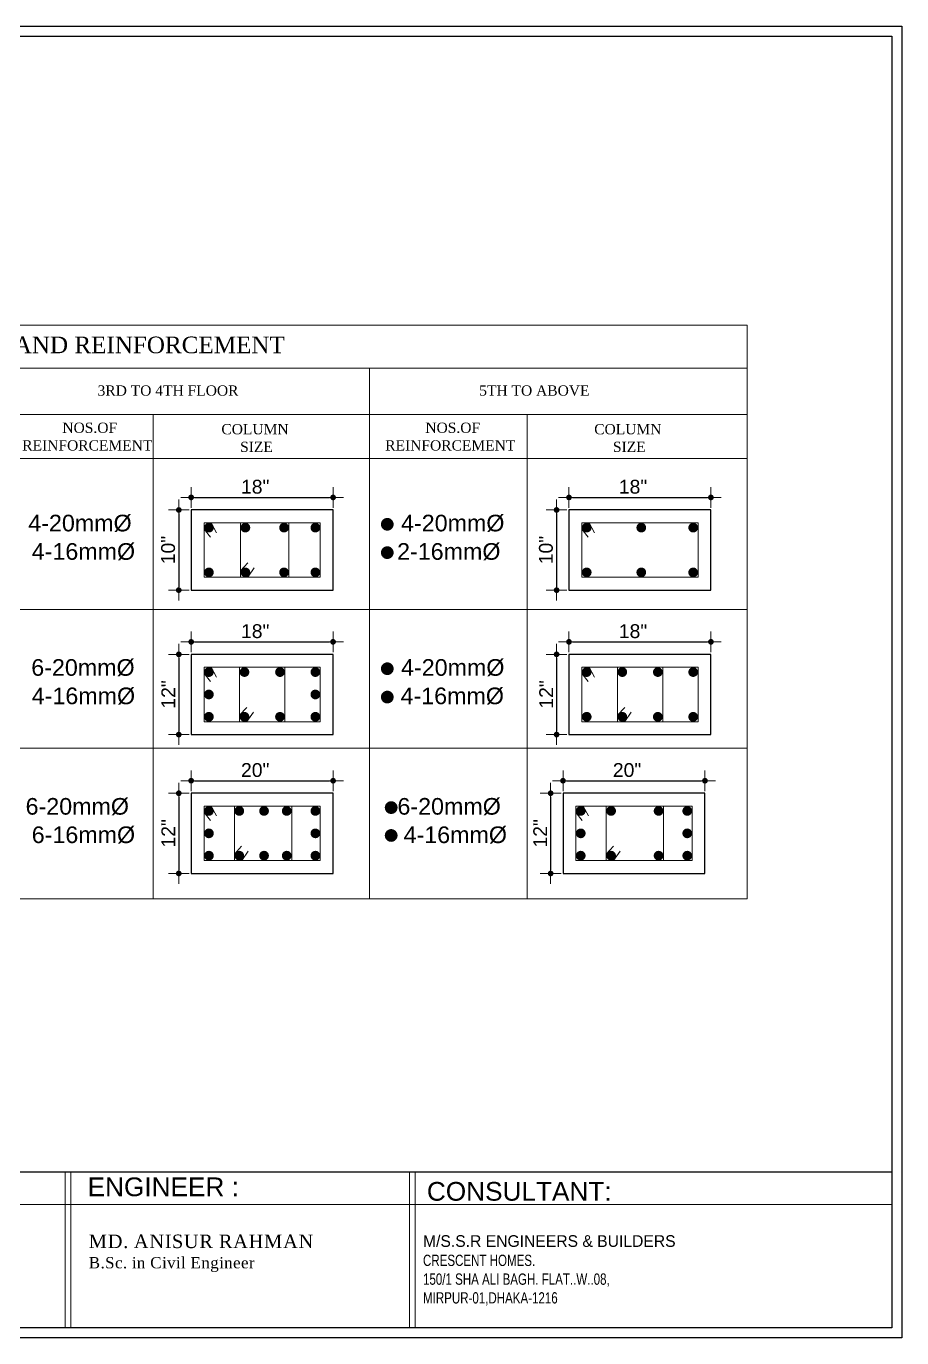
# Model space of a CAD drawing. Extents: x 52891 to 66536, y -48165 to -44533.
# Drawn here: x 58761 to 59266, y -46972 to -46214 of the extents above; entities that cross this region are included whole.
import ezdxf

# ---------------------------------------------------------------- set-up
doc = ezdxf.new("R2010")
doc.units = 0
doc.header["$MEASUREMENT"] = 0
doc.header["$PDMODE"] = 3
doc.layers.get('DEFPOINTS').update_dxf_attribs({"lineweight": 13})
for name, color, linetype, lineweight in [('dim_1', 8, 'Continuous', 13), ('line', 7, 'Continuous', 15), ('ROD2', 1, 'Continuous', 15), ('TEXT', 7, 'Continuous', 13), ('WAL', 7, 'Continuous', 20), ('WALL', 7, 'Continuous', 30), ('Wall.', 7, 'Continuous', 30)]:
    doc.layers.add(name, color=color, linetype=linetype, lineweight=lineweight)
doc.layers.add('Layer1', color=174, linetype='Continuous')
doc.styles.add('1', font='times.ttf')
doc.styles.add('AREAL', font='arial.ttf')
doc.styles.add('Arial', font='arial.ttf')
doc.styles.add('RS6', font='times.ttf')
doc.dimstyles.new('dim-01', dxfattribs={"dimtxt": 6, "dimasz": 2, "dimexe": 0.18, "dimexo": 0.0625, "dimgap": 0.5, "dimtad": 0, "dimdec": 1, "dimrnd": 0.125, "dimzin": 3, "dimdsep": 46, "dimlunit": 4, "dimtxsty": 'RS6', "dimblk": 'dim-01', "dimcen": 2, "dimse1": 1, "dimse2": 1, "dimclrt": 7, "dimadec": 0, "dimazin": 0, "dimtfac": 1, "dimtdec": 1, "dimtix": 1, "dimtmove": 0, "dimatfit": 3, "dimldrblk": 'dim-01', "dimfxl": 1, "dimtvp": 0.75, "dimtolj": 1, "dimtzin": 0, "dimarcsym": 0})

# ---------------------------------------------------------------- blocks, each defined once
blk = doc.blocks.new('dim-01')
at = {"layer": 'line', "linetype": 'Continuous'}
for p, q in [((-3, 0), (3, 0)), ((0, 3), (0, -3))]:
    blk.add_line(p, q, dxfattribs=at)
at = {"layer": 'line', "color": 6, "linetype": 'Continuous', "const_width": 0.825}
blk.add_lwpolyline([(-0.41, 0, 1), (0.41, 0, 1)], format="xyb", close=True, dxfattribs=at)
blk = doc.blocks.new('*D1715')
at = {"layer": 'DEFPOINTS', "color": 0}
for p in [(58937.67, -46486.35), (58855.75, -46493.58), (58937.67, -46493.58)]:
    blk.add_point(p, dxfattribs=at)
at = {"layer": 'dim_1', "color": 0, "lineweight": -2}
blk.add_line((58857.75, -46486.35), (58935.67, -46486.35), dxfattribs=at)
at = {"layer": 'dim_1', "color": 0, "lineweight": -2, "xscale": 2, "yscale": 2, "zscale": 2, "rotation": 180}
blk.add_blockref('dim-01', (58855.75, -46486.35), dxfattribs=at)
at = {"layer": 'dim_1', "color": 0, "lineweight": -2, "xscale": 2, "yscale": 2, "zscale": 2}
blk.add_blockref('dim-01', (58937.67, -46486.35), dxfattribs=at)
at = {"layer": 'dim_1', "color": 7, "insert": (58892.71, -46480.22), "char_height": 4, "attachment_point": 5, "style": 'AREAL'}
blk.add_mtext('\\A1;{\\H2x;18"}', dxfattribs=at)
blk = doc.blocks.new('*D1716')
at = {"layer": 'DEFPOINTS', "color": 0}
for p in [(58855.75, -46493.58), (58848.6, -46539.9), (58855.75, -46539.9)]:
    blk.add_point(p, dxfattribs=at)
at = {"layer": 'dim_1', "color": 0, "lineweight": -2}
blk.add_line((58848.6, -46495.58), (58848.6, -46537.9), dxfattribs=at)
at = {"layer": 'dim_1', "color": 0, "lineweight": -2, "xscale": 2, "yscale": 2, "zscale": 2}
for p, rotation in [((58848.6, -46493.58), 90), ((58848.6, -46539.9), 270)]:
    blk.add_blockref('dim-01', p, dxfattribs=dict(at, rotation=rotation))
at = {"layer": 'dim_1', "color": 7, "insert": (58842.47, -46516.74), "char_height": 4, "attachment_point": 5, "rotation": 90, "style": 'AREAL'}
blk.add_mtext('\\A1;{\\H2x;10"}', dxfattribs=at)
blk = doc.blocks.new('*D1717')
at = {"layer": 'DEFPOINTS', "color": 0}
for p in [(59155.75, -46486.35), (59073.83, -46493.58), (59155.75, -46493.58)]:
    blk.add_point(p, dxfattribs=at)
at = {"layer": 'dim_1', "color": 0, "lineweight": -2}
blk.add_line((59075.83, -46486.35), (59153.75, -46486.35), dxfattribs=at)
at = {"layer": 'dim_1', "color": 0, "lineweight": -2, "xscale": 2, "yscale": 2, "zscale": 2, "rotation": 180}
blk.add_blockref('dim-01', (59073.83, -46486.35), dxfattribs=at)
at = {"layer": 'dim_1', "color": 0, "lineweight": -2, "xscale": 2, "yscale": 2, "zscale": 2}
blk.add_blockref('dim-01', (59155.75, -46486.35), dxfattribs=at)
at = {"layer": 'dim_1', "color": 7, "insert": (59110.79, -46480.22), "char_height": 4, "attachment_point": 5, "style": 'AREAL'}
blk.add_mtext('\\A1;{\\H2x;18"}', dxfattribs=at)
blk = doc.blocks.new('*D1718')
at = {"layer": 'DEFPOINTS', "color": 0}
for p in [(59073.83, -46493.58), (59066.68, -46539.9), (59073.83, -46539.9)]:
    blk.add_point(p, dxfattribs=at)
at = {"layer": 'dim_1', "color": 0, "lineweight": -2}
blk.add_line((59066.68, -46495.58), (59066.68, -46537.9), dxfattribs=at)
at = {"layer": 'dim_1', "color": 0, "lineweight": -2, "xscale": 2, "yscale": 2, "zscale": 2}
for p, rotation in [((59066.68, -46493.58), 90), ((59066.68, -46539.9), 270)]:
    blk.add_blockref('dim-01', p, dxfattribs=dict(at, rotation=rotation))
at = {"layer": 'dim_1', "color": 7, "insert": (59060.55, -46516.74), "char_height": 4, "attachment_point": 5, "rotation": 90, "style": 'AREAL'}
blk.add_mtext('\\A1;{\\H2x;10"}', dxfattribs=at)
blk = doc.blocks.new('*D1723')
at = {"layer": 'DEFPOINTS', "color": 0}
for p in [(58937.67, -46569.75), (58855.75, -46576.98), (58937.67, -46576.98)]:
    blk.add_point(p, dxfattribs=at)
at = {"layer": 'dim_1', "color": 0, "lineweight": -2}
blk.add_line((58857.75, -46569.75), (58935.67, -46569.75), dxfattribs=at)
at = {"layer": 'dim_1', "color": 0, "lineweight": -2, "xscale": 2, "yscale": 2, "zscale": 2, "rotation": 180}
blk.add_blockref('dim-01', (58855.75, -46569.75), dxfattribs=at)
at = {"layer": 'dim_1', "color": 0, "lineweight": -2, "xscale": 2, "yscale": 2, "zscale": 2}
blk.add_blockref('dim-01', (58937.67, -46569.75), dxfattribs=at)
at = {"layer": 'dim_1', "color": 7, "insert": (58892.71, -46563.63), "char_height": 4, "attachment_point": 5, "style": 'AREAL'}
blk.add_mtext('\\A1;{\\H2x;18"}', dxfattribs=at)
blk = doc.blocks.new('*D1724')
at = {"layer": 'DEFPOINTS', "color": 0}
for p in [(58855.75, -46576.98), (58848.6, -46623.3), (58855.75, -46623.3)]:
    blk.add_point(p, dxfattribs=at)
at = {"layer": 'dim_1', "color": 0, "lineweight": -2}
blk.add_line((58848.6, -46578.98), (58848.6, -46621.3), dxfattribs=at)
at = {"layer": 'dim_1', "color": 0, "lineweight": -2, "xscale": 2, "yscale": 2, "zscale": 2}
for p, rotation in [((58848.6, -46576.98), 90), ((58848.6, -46623.3), 270)]:
    blk.add_blockref('dim-01', p, dxfattribs=dict(at, rotation=rotation))
at = {"layer": 'dim_1', "color": 7, "insert": (58842.58, -46600.14), "char_height": 4, "attachment_point": 5, "rotation": 90, "style": 'AREAL'}
blk.add_mtext('\\A1;{\\H2x;12"}', dxfattribs=at)
blk = doc.blocks.new('*D1725')
at = {"layer": 'DEFPOINTS', "color": 0}
for p in [(59155.75, -46569.75), (59073.83, -46576.98), (59155.75, -46576.98)]:
    blk.add_point(p, dxfattribs=at)
at = {"layer": 'dim_1', "color": 0, "lineweight": -2}
blk.add_line((59075.83, -46569.75), (59153.75, -46569.75), dxfattribs=at)
at = {"layer": 'dim_1', "color": 0, "lineweight": -2, "xscale": 2, "yscale": 2, "zscale": 2, "rotation": 180}
blk.add_blockref('dim-01', (59073.83, -46569.75), dxfattribs=at)
at = {"layer": 'dim_1', "color": 0, "lineweight": -2, "xscale": 2, "yscale": 2, "zscale": 2}
blk.add_blockref('dim-01', (59155.75, -46569.75), dxfattribs=at)
at = {"layer": 'dim_1', "color": 7, "insert": (59110.79, -46563.63), "char_height": 4, "attachment_point": 5, "style": 'AREAL'}
blk.add_mtext('\\A1;{\\H2x;18"}', dxfattribs=at)
blk = doc.blocks.new('*D1726')
at = {"layer": 'DEFPOINTS', "color": 0}
for p in [(59073.83, -46576.98), (59066.68, -46623.3), (59073.83, -46623.3)]:
    blk.add_point(p, dxfattribs=at)
at = {"layer": 'dim_1', "color": 0, "lineweight": -2}
blk.add_line((59066.68, -46578.98), (59066.68, -46621.3), dxfattribs=at)
at = {"layer": 'dim_1', "color": 0, "lineweight": -2, "xscale": 2, "yscale": 2, "zscale": 2}
for p, rotation in [((59066.68, -46576.98), 90), ((59066.68, -46623.3), 270)]:
    blk.add_blockref('dim-01', p, dxfattribs=dict(at, rotation=rotation))
at = {"layer": 'dim_1', "color": 7, "insert": (59060.66, -46600.14), "char_height": 4, "attachment_point": 5, "rotation": 90, "style": 'AREAL'}
blk.add_mtext('\\A1;{\\H2x;12"}', dxfattribs=at)
blk = doc.blocks.new('*D1731')
at = {"layer": 'DEFPOINTS', "color": 0}
for p in [(58937.67, -46649.96), (58855.75, -46657.19), (58937.67, -46657.19)]:
    blk.add_point(p, dxfattribs=at)
at = {"layer": 'dim_1', "color": 0, "lineweight": -2}
blk.add_line((58857.75, -46649.96), (58935.67, -46649.96), dxfattribs=at)
at = {"layer": 'dim_1', "color": 0, "lineweight": -2, "xscale": 2, "yscale": 2, "zscale": 2, "rotation": 180}
blk.add_blockref('dim-01', (58855.75, -46649.96), dxfattribs=at)
at = {"layer": 'dim_1', "color": 0, "lineweight": -2, "xscale": 2, "yscale": 2, "zscale": 2}
blk.add_blockref('dim-01', (58937.67, -46649.96), dxfattribs=at)
at = {"layer": 'dim_1', "color": 7, "insert": (58892.71, -46643.84), "char_height": 4, "attachment_point": 5, "style": 'AREAL'}
blk.add_mtext('\\A1;{\\H2x;20"}', dxfattribs=at)
blk = doc.blocks.new('*D1732')
at = {"layer": 'DEFPOINTS', "color": 0}
for p in [(58855.75, -46657.19), (58848.6, -46703.51), (58855.75, -46703.51)]:
    blk.add_point(p, dxfattribs=at)
at = {"layer": 'dim_1', "color": 0, "lineweight": -2}
blk.add_line((58848.6, -46659.19), (58848.6, -46701.51), dxfattribs=at)
at = {"layer": 'dim_1', "color": 0, "lineweight": -2, "xscale": 2, "yscale": 2, "zscale": 2}
for p, rotation in [((58848.6, -46657.19), 90), ((58848.6, -46703.51), 270)]:
    blk.add_blockref('dim-01', p, dxfattribs=dict(at, rotation=rotation))
at = {"layer": 'dim_1', "color": 7, "insert": (58842.58, -46680.35), "char_height": 4, "attachment_point": 5, "rotation": 90, "style": 'AREAL'}
blk.add_mtext('\\A1;{\\H2x;12"}', dxfattribs=at)
blk = doc.blocks.new('*D1733')
at = {"layer": 'DEFPOINTS', "color": 0}
for p in [(59152.31, -46649.96), (59070.39, -46657.19), (59152.31, -46657.19)]:
    blk.add_point(p, dxfattribs=at)
at = {"layer": 'dim_1', "color": 0, "lineweight": -2}
blk.add_line((59072.39, -46649.96), (59150.31, -46649.96), dxfattribs=at)
at = {"layer": 'dim_1', "color": 0, "lineweight": -2, "xscale": 2, "yscale": 2, "zscale": 2, "rotation": 180}
blk.add_blockref('dim-01', (59070.39, -46649.96), dxfattribs=at)
at = {"layer": 'dim_1', "color": 0, "lineweight": -2, "xscale": 2, "yscale": 2, "zscale": 2}
blk.add_blockref('dim-01', (59152.31, -46649.96), dxfattribs=at)
at = {"layer": 'dim_1', "color": 7, "insert": (59107.35, -46643.84), "char_height": 4, "attachment_point": 5, "style": 'AREAL'}
blk.add_mtext('\\A1;{\\H2x;20"}', dxfattribs=at)
blk = doc.blocks.new('*D1734')
at = {"layer": 'DEFPOINTS', "color": 0}
for p in [(59070.39, -46657.19), (59063.24, -46703.51), (59070.39, -46703.51)]:
    blk.add_point(p, dxfattribs=at)
at = {"layer": 'dim_1', "color": 0, "lineweight": -2}
blk.add_line((59063.24, -46659.19), (59063.24, -46701.51), dxfattribs=at)
at = {"layer": 'dim_1', "color": 0, "lineweight": -2, "xscale": 2, "yscale": 2, "zscale": 2}
for p, rotation in [((59063.24, -46657.19), 90), ((59063.24, -46703.51), 270)]:
    blk.add_blockref('dim-01', p, dxfattribs=dict(at, rotation=rotation))
at = {"layer": 'dim_1', "color": 7, "insert": (59057.22, -46680.35), "char_height": 4, "attachment_point": 5, "rotation": 90, "style": 'AREAL'}
blk.add_mtext('\\A1;{\\H2x;12"}', dxfattribs=at)
blk = doc.blocks.new('L')
at = {"layer": 'Layer1', "color": 0}
blk.add_line((0, 65.62), (-777.86, 65.62), dxfattribs=at)
at = {"layer": 'Layer1', "color": 4}
blk.add_lwpolyline([(-781.98, 548.61), (4.12, 548.61), (4.12, -4.12), (-781.98, -4.12)], close=True, dxfattribs=at)
at = {"layer": 'Layer1', "color": 1}
blk.add_lwpolyline([(-777.86, 544.49), (0, 544.49), (0, 0), (-777.86, 0)], close=True, dxfattribs=at)
at = {"layer": 'TEXT', "color": 0}
for p, q in [((0, 65.62), (-777.86, 65.62)), ((-348.23, 0.31), (-348.23, 65.62)), ((-345.86, 0.31), (-345.86, 65.62)), ((-203.16, 0.31), (-203.16, 65.62)), ((-200.79, 0.31), (-200.79, 65.62)), ((-777.86, 52.07), (0, 52.07))]:
    blk.add_line(p, q, dxfattribs=at)
at = {"layer": 'TEXT', "color": 4, "lineweight": 13, "insert": (-338.79, 63.44), "char_height": 7.894, "attachment_point": 1, "style": 'Arial'}
blk.add_mtext('ENGINEER :', dxfattribs=at)
at = {"layer": 'TEXT', "color": 4, "lineweight": 13, "insert": (-195.89, 61.54), "char_height": 7.8937, "attachment_point": 1, "line_spacing_factor": 1.5, "style": 'Arial'}
blk.add_mtext('CONSULTANT:', dxfattribs=at)
at = {"layer": 'TEXT', "color": 3, "lineweight": 13, "insert": (-338.33, 39.36), "char_height": 5.6834, "width": 108.3857, "attachment_point": 1, "style": 'Arial'}
blk.add_mtext('{\\fTimes New Roman|b0|i0|c0|p18;\\T1.05;MD. ANISUR RAHMAN\\P\\H0.8344x;B.Sc. in Civil Engineer}', dxfattribs=at)
at = {"layer": 'TEXT', "color": 4, "insert": (-197.52, 39.11), "char_height": 4.89284, "attachment_point": 1, "style": 'Arial'}
blk.add_mtext('\\pt1.131;{\\fBankGothic Lt BT|b0|i0|c0|p34;\\H1.009x;\\C96;M/S.S.R ENGINEERS & BUILDERS\\fSwis721 LtCn BT|b0|i0|c0|p34;\\H0.6676x;\\C1;\\P\\H1.439x;\\C5;CRESCENT HOMES.\\P150/1 SHA ALI BAGH. FLAT..W..08,\\PMIRPUR-01,DHAKA-1216}', dxfattribs=at)

msp = doc.modelspace()

# ---------------------------------------------------------------- linework, layer by layer
at = {"layer": 'ROD2', "ltscale": 4}
for p, q in [((58863.18, -46504.61), (58866.84, -46509.23)), ((58867.38, -46501.01), (58870.43, -46506.71)), ((59081.26, -46504.61), (59084.92, -46509.23)), ((59085.46, -46501.01), (59088.51, -46506.71)), ((58884.23, -46528.73), (58888.41, -46524.2)), ((58888.49, -46532.42), (58892.16, -46526.94)), ((58863.18, -46588.02), (58866.84, -46592.64)), ((58867.38, -46584.41), (58870.43, -46590.12)), ((59081.26, -46588.02), (59084.92, -46592.64)), ((59085.46, -46584.41), (59088.51, -46590.12)), ((58883.71, -46612.13), (58887.89, -46607.6)), ((58887.97, -46615.83), (58891.64, -46610.35)), ((59101.79, -46612.13), (59105.97, -46607.6)), ((59106.05, -46615.83), (59109.72, -46610.35)), ((58867.38, -46664.62), (58870.43, -46670.33)), ((59082.02, -46664.62), (59085.07, -46670.33)), ((58863.18, -46668.23), (58866.84, -46672.85)), ((59077.82, -46668.23), (59081.48, -46672.85)), ((58880.7, -46692.34), (58884.88, -46687.81)), ((59095.34, -46692.34), (59099.52, -46687.81)), ((58884.96, -46696.04), (58888.63, -46690.56)), ((59099.6, -46696.04), (59103.28, -46690.56))]:
    msp.add_line(p, q, dxfattribs=at)
at = {"layer": 'ROD2'}
for p, q in [((58884.24, -46532.46), (58884.24, -46501.01)), ((58912.1, -46532.46), (58912.1, -46501.01)), ((58883.72, -46615.87), (58883.72, -46584.41)), ((58909.83, -46615.87), (58909.83, -46584.41)), ((59101.8, -46615.87), (59101.8, -46584.41)), ((59127.91, -46615.87), (59127.91, -46584.41)), ((58880.71, -46696.08), (58880.71, -46664.62)), ((58913.78, -46696.08), (58913.78, -46664.62)), ((59095.35, -46696.08), (59095.35, -46664.62)), ((59128.42, -46696.08), (59128.42, -46664.62))]:
    msp.add_line(p, q, dxfattribs=at)
for points, const_width in [([(58865.98, -46502.4, 1), (58865.98, -46505.2, 1)], 2.8), ([(58887.04, -46502.4, 1), (58887.04, -46505.2, 1)], 2.8), ([(58909.35, -46502.4, 1), (58909.35, -46505.2, 1)], 2.8), ([(58927.44, -46502.4, 1), (58927.44, -46505.2, 1)], 2.8), ([(58970.79, -46501.87, 1), (58967.12, -46501.87, 1)], 3.68), ([(59084.06, -46502.4, 1), (59084.06, -46505.2, 1)], 2.8), ([(59115.57, -46502.4, 1), (59115.57, -46505.2, 1)], 2.8), ([(59145.52, -46502.4, 1), (59145.52, -46505.2, 1)], 2.8), ([(58970.79, -46518.24, 1), (58967.12, -46518.24, 1)], 3.68), ([(58865.98, -46528.23, 1), (58865.98, -46531.03, 1)], 2.8), ([(58887.04, -46528.23, 1), (58887.04, -46531.03, 1)], 2.8), ([(58909.35, -46528.23, 1), (58909.35, -46531.03, 1)], 2.8), ([(58927.44, -46528.23, 1), (58927.44, -46531.03, 1)], 2.8), ([(59084.06, -46528.23, 1), (59084.06, -46531.03, 1)], 2.8), ([(59115.57, -46528.23, 1), (59115.57, -46531.03, 1)], 2.8), ([(59145.52, -46528.23, 1), (59145.52, -46531.03, 1)], 2.8), ([(58970.79, -46585.27, 1), (58967.12, -46585.27, 1)], 3.68), ([(58865.98, -46585.81, 1), (58865.98, -46588.61, 1)], 2.8), ([(58886.52, -46585.81, 1), (58886.52, -46588.61, 1)], 2.8), ([(58907.02, -46585.81, 1), (58907.02, -46588.61, 1)], 2.8), ([(58927.44, -46585.81, 1), (58927.44, -46588.61, 1)], 2.8), ([(59084.06, -46585.81, 1), (59084.06, -46588.61, 1)], 2.8), ([(59104.6, -46585.81, 1), (59104.6, -46588.61, 1)], 2.8), ([(59125.1, -46585.81, 1), (59125.1, -46588.61, 1)], 2.8), ([(59145.52, -46585.81, 1), (59145.52, -46588.61, 1)], 2.8), ([(58865.98, -46598.74, 1), (58865.98, -46601.55, 1)], 2.8), ([(58927.44, -46598.74, 1), (58927.44, -46601.55, 1)], 2.8), ([(58970.79, -46601.65, 1), (58967.12, -46601.65, 1)], 3.68), ([(58865.98, -46611.63, 1), (58865.98, -46614.44, 1)], 2.8), ([(58886.52, -46611.63, 1), (58886.52, -46614.44, 1)], 2.8), ([(58907.02, -46611.63, 1), (58907.02, -46614.44, 1)], 2.8), ([(58927.44, -46611.63, 1), (58927.44, -46614.44, 1)], 2.8), ([(59084.06, -46611.63, 1), (59084.06, -46614.44, 1)], 2.8), ([(59104.6, -46611.63, 1), (59104.6, -46614.44, 1)], 2.8), ([(59125.1, -46611.63, 1), (59125.1, -46614.44, 1)], 2.8), ([(59145.52, -46611.63, 1), (59145.52, -46614.44, 1)], 2.8), ([(58865.98, -46666.01, 1), (58865.98, -46668.82, 1)], 2.8), ([(58883.51, -46666.01, 1), (58883.51, -46668.82, 1)], 2.8), ([(58897.81, -46666.01, 1), (58897.81, -46668.82, 1)], 2.8), ([(58910.9, -46666.01, 1), (58910.9, -46668.82, 1)], 2.8), ([(58927.44, -46666.01, 1), (58927.44, -46668.82, 1)], 2.8), ([(58973.04, -46665.48, 1), (58969.36, -46665.48, 1)], 3.68), ([(59080.62, -46666.01, 1), (59080.62, -46668.82, 1)], 2.8), ([(59098.15, -46666.01, 1), (59098.15, -46668.82, 1)], 2.8), ([(59125.54, -46666.01, 1), (59125.54, -46668.82, 1)], 2.8), ([(59142.08, -46666.01, 1), (59142.08, -46668.82, 1)], 2.8), ([(58865.98, -46678.95, 1), (58865.98, -46681.75, 1)], 2.8), ([(58927.44, -46678.95, 1), (58927.44, -46681.75, 1)], 2.8), ([(58973.04, -46681.58, 1), (58969.36, -46681.58, 1)], 3.68), ([(59080.62, -46678.95, 1), (59080.62, -46681.75, 1)], 2.8), ([(59142.08, -46678.95, 1), (59142.08, -46681.75, 1)], 2.8), ([(58865.98, -46691.84, 1), (58865.98, -46694.65, 1)], 2.8), ([(58883.51, -46691.84, 1), (58883.51, -46694.65, 1)], 2.8), ([(58897.81, -46691.84, 1), (58897.81, -46694.65, 1)], 2.8), ([(58910.9, -46691.84, 1), (58910.9, -46694.65, 1)], 2.8), ([(58927.44, -46691.84, 1), (58927.44, -46694.65, 1)], 2.8), ([(59080.62, -46691.84, 1), (59080.62, -46694.65, 1)], 2.8), ([(59098.15, -46691.84, 1), (59098.15, -46694.65, 1)], 2.8), ([(59125.54, -46691.84, 1), (59125.54, -46694.65, 1)], 2.8), ([(59142.08, -46691.84, 1), (59142.08, -46694.65, 1)], 2.8)]:
    msp.add_lwpolyline(points, format="xyb", close=True, dxfattribs=dict(at, const_width=const_width))
for points in [[(58863.18, -46532.46), (58930.24, -46532.46), (58930.24, -46501.01), (58863.18, -46501.01)], [(59081.26, -46532.46), (59148.32, -46532.46), (59148.32, -46501.01), (59081.26, -46501.01)], [(58863.18, -46615.87), (58930.24, -46615.87), (58930.24, -46584.41), (58863.18, -46584.41)], [(59081.26, -46615.87), (59148.32, -46615.87), (59148.32, -46584.41), (59081.26, -46584.41)], [(58863.18, -46696.08), (58930.24, -46696.08), (58930.24, -46664.62), (58863.18, -46664.62)], [(59077.82, -46696.08), (59144.88, -46696.08), (59144.88, -46664.62), (59077.82, -46664.62)]]:
    msp.add_lwpolyline(points, close=True, dxfattribs=at)
at = {"layer": 'WALL', "lineweight": 15}
for p, q in [((59176.71, -46386.8), (58263.55, -46386.8)), ((59176.71, -46386.8), (59176.71, -46718.17)), ((59176.71, -46411.76), (58263.55, -46411.76)), ((59176.71, -46411.76), (58434.7, -46411.76)), ((58958.63, -46411.76), (58958.63, -46718.17)), ((59157.62, -46438.41), (58304.37, -46438.41)), ((59157.62, -46438.41), (58475.51, -46438.41)), ((59176.71, -46438.41), (58477.67, -46438.41)), ((58833.87, -46438.41), (58833.87, -46718.17)), ((59049.68, -46438.41), (59049.68, -46718.17)), ((58263.55, -46463.88), (59176.71, -46463.88)), ((58263.55, -46551.04), (59176.71, -46551.04)), ((58263.55, -46631.25), (58956.47, -46631.25)), ((58263.55, -46631.25), (59176.71, -46631.25)), ((58263.55, -46718.17), (59176.71, -46718.17))]:
    msp.add_line(p, q, dxfattribs=at)
at = {"layer": 'WALL', "ltscale": 0.2}
for p, q in [((58887.04, -46501.55), (58887.04, -46506.05)), ((58909.35, -46501.55), (58909.35, -46506.05)), ((59115.57, -46501.55), (59115.57, -46506.05)), ((58887.04, -46527.38), (58887.04, -46531.88)), ((58909.35, -46527.38), (58909.35, -46531.88)), ((59115.57, -46527.38), (59115.57, -46531.88)), ((58886.52, -46584.96), (58886.52, -46589.46)), ((58907.02, -46584.96), (58907.02, -46589.46)), ((59104.6, -46584.96), (59104.6, -46589.46)), ((59125.1, -46584.96), (59125.1, -46589.46)), ((58865.98, -46597.89), (58865.98, -46602.4)), ((58927.44, -46597.89), (58927.44, -46602.4)), ((58886.52, -46610.78), (58886.52, -46615.29)), ((58907.02, -46610.78), (58907.02, -46615.29)), ((59104.6, -46610.78), (59104.6, -46615.29)), ((59125.1, -46610.78), (59125.1, -46615.29)), ((58883.51, -46665.16), (58883.51, -46669.67)), ((58897.81, -46665.16), (58897.81, -46669.67)), ((58910.9, -46665.16), (58910.9, -46669.67)), ((59098.15, -46665.16), (59098.15, -46669.67)), ((59125.54, -46665.16), (59125.54, -46669.67)), ((58865.98, -46678.1), (58865.98, -46682.6)), ((58927.44, -46678.1), (58927.44, -46682.6)), ((59080.62, -46678.1), (59080.62, -46682.6)), ((59142.08, -46678.1), (59142.08, -46682.6)), ((58883.51, -46690.99), (58883.51, -46695.5)), ((58897.81, -46690.99), (58897.81, -46695.5)), ((58910.9, -46690.99), (58910.9, -46695.5)), ((59098.15, -46690.99), (59098.15, -46695.5)), ((59125.54, -46690.99), (59125.54, -46695.5))]:
    msp.add_line(p, q, dxfattribs=at)
at = {"layer": 'WALL', "ltscale": 15}
for points in [[(58855.75, -46539.9), (58937.67, -46539.9), (58937.67, -46493.58), (58855.75, -46493.58)], [(59073.83, -46539.9), (59155.75, -46539.9), (59155.75, -46493.58), (59073.83, -46493.58)], [(58855.75, -46623.3), (58937.67, -46623.3), (58937.67, -46576.98), (58855.75, -46576.98)], [(59073.83, -46623.3), (59155.75, -46623.3), (59155.75, -46576.98), (59073.83, -46576.98)], [(58855.75, -46703.51), (58937.67, -46703.51), (58937.67, -46657.19), (58855.75, -46657.19)], [(59070.39, -46703.51), (59152.31, -46703.51), (59152.31, -46657.19), (59070.39, -46657.19)]]:
    msp.add_lwpolyline(points, close=True, dxfattribs=at)
at = {"layer": 'WALL', "ltscale": 0.2}
for points, const_width in [([(58966, -46501.87, 1), (58971.91, -46501.87, 1)], 1.3), ([(58863.72, -46503.8, -1), (58868.23, -46503.8, -1)], 0.992), ([(58884.79, -46503.8, -1), (58889.29, -46503.8, -1)], 0.992), ([(58907.1, -46503.8, -1), (58911.6, -46503.8, -1)], 0.992), ([(58929.69, -46503.8, 1), (58925.19, -46503.8, 1)], 0.992), ([(59081.8, -46503.8, -1), (59086.31, -46503.8, -1)], 0.992), ([(59113.32, -46503.8, -1), (59117.82, -46503.8, -1)], 0.992), ([(59147.77, -46503.8, 1), (59143.27, -46503.8, 1)], 0.992), ([(58966, -46518.24, 1), (58971.91, -46518.24, 1)], 1.3), ([(58863.72, -46529.67, 1), (58868.23, -46529.67, 1)], 0.992), ([(58884.79, -46529.63, 1), (58889.29, -46529.63, 1)], 0.992), ([(58907.1, -46529.63, 1), (58911.6, -46529.63, 1)], 0.992), ([(58929.69, -46529.67, -1), (58925.19, -46529.67, -1)], 0.992), ([(59081.8, -46529.67, 1), (59086.31, -46529.67, 1)], 0.992), ([(59113.32, -46529.63, 1), (59117.82, -46529.63, 1)], 0.992), ([(59147.77, -46529.67, -1), (59143.27, -46529.67, -1)], 0.992), ([(58966, -46585.27, 1), (58971.91, -46585.27, 1)], 1.3), ([(58863.72, -46587.21, -1), (58868.23, -46587.21, -1)], 0.992), ([(58884.27, -46587.21, -1), (58888.77, -46587.21, -1)], 0.992), ([(58904.77, -46587.21, -1), (58909.27, -46587.21, -1)], 0.992), ([(58929.69, -46587.21, 1), (58925.19, -46587.21, 1)], 0.992), ([(59081.8, -46587.21, -1), (59086.31, -46587.21, -1)], 0.992), ([(59102.35, -46587.21, -1), (59106.85, -46587.21, -1)], 0.992), ([(59122.85, -46587.21, -1), (59127.36, -46587.21, -1)], 0.992), ([(59147.77, -46587.21, 1), (59143.27, -46587.21, 1)], 0.992), ([(58863.72, -46600.14, -1), (58868.23, -46600.14, -1)], 0.992), ([(58929.69, -46600.14, 1), (58925.19, -46600.14, 1)], 0.992), ([(58966, -46601.65, 1), (58971.91, -46601.65, 1)], 1.3), ([(58863.72, -46613.08, 1), (58868.23, -46613.08, 1)], 0.992), ([(58884.27, -46613.04, 1), (58888.77, -46613.04, 1)], 0.992), ([(58904.77, -46613.04, 1), (58909.27, -46613.04, 1)], 0.992), ([(58929.69, -46613.08, -1), (58925.19, -46613.08, -1)], 0.992), ([(59081.8, -46613.08, 1), (59086.31, -46613.08, 1)], 0.992), ([(59102.35, -46613.04, 1), (59106.85, -46613.04, 1)], 0.992), ([(59122.85, -46613.04, 1), (59127.36, -46613.04, 1)], 0.992), ([(59147.77, -46613.08, -1), (59143.27, -46613.08, -1)], 0.992), ([(58863.72, -46667.42, -1), (58868.23, -46667.42, -1)], 0.992), ([(58881.26, -46667.42, -1), (58885.77, -46667.42, -1)], 0.992), ([(58895.56, -46667.42, -1), (58900.06, -46667.42, -1)], 0.992), ([(58908.65, -46667.42, -1), (58913.16, -46667.42, -1)], 0.992), ([(58929.69, -46667.42, 1), (58925.19, -46667.42, 1)], 0.992), ([(58968.24, -46665.48, 1), (58974.16, -46665.48, 1)], 1.3), ([(59078.37, -46667.42, -1), (59082.87, -46667.42, -1)], 0.992), ([(59095.9, -46667.42, -1), (59100.41, -46667.42, -1)], 0.992), ([(59123.29, -46667.42, -1), (59127.8, -46667.42, -1)], 0.992), ([(59144.33, -46667.42, 1), (59139.83, -46667.42, 1)], 0.992), ([(58863.72, -46680.35, -1), (58868.23, -46680.35, -1)], 0.992), ([(58929.69, -46680.35, 1), (58925.19, -46680.35, 1)], 0.992), ([(58968.24, -46681.58, 1), (58974.16, -46681.58, 1)], 1.3), ([(59078.37, -46680.35, -1), (59082.87, -46680.35, -1)], 0.992), ([(59144.33, -46680.35, 1), (59139.83, -46680.35, 1)], 0.992), ([(58863.72, -46693.28, 1), (58868.23, -46693.28, 1)], 0.992), ([(58881.26, -46693.24, 1), (58885.77, -46693.24, 1)], 0.992), ([(58895.56, -46693.24, 1), (58900.06, -46693.24, 1)], 0.992), ([(58908.65, -46693.24, 1), (58913.16, -46693.24, 1)], 0.992), ([(58929.69, -46693.28, -1), (58925.19, -46693.28, -1)], 0.992), ([(59078.37, -46693.28, 1), (59082.87, -46693.28, 1)], 0.992), ([(59095.9, -46693.24, 1), (59100.41, -46693.24, 1)], 0.992), ([(59123.29, -46693.24, 1), (59127.8, -46693.24, 1)], 0.992), ([(59144.33, -46693.28, -1), (59139.83, -46693.28, -1)], 0.992)]:
    msp.add_lwpolyline(points, format="xyb", close=True, dxfattribs=dict(at, const_width=const_width))

# ---------------------------------------------------------------- block references
at = {"layer": 'WALL', "xscale": 1.370411425996281, "yscale": 1.370411425996281, "zscale": 1.370411425990245}
msp.add_blockref('L', (59260.26, -46966.03), dxfattribs=at)

# ---------------------------------------------------------------- texts
at = {"layer": 'TEXT', "style": 'AREAL'}
for s, p in [('4-20mm%%C', (58761.73, -46505.95)), ('4-20mm%%C', (58976.9, -46505.95)), ('4-16mm%%C', (58763.72, -46522.36)), ('2-16mm%%C', (58974.61, -46522.36)), ('6-20mm%%C', (58763.45, -46589.35)), ('4-20mm%%C', (58976.9, -46589.35)), ('4-16mm%%C', (58763.72, -46605.76)), ('4-16mm%%C', (58976.62, -46605.76)), ('6-20mm%%C', (58760.18, -46669.56)), ('6-20mm%%C', (58974.82, -46669.56)), ('6-16mm%%C', (58763.72, -46685.97)), ('4-16mm%%C', (58978.36, -46685.97))]:
    msp.add_text(s, height=9.609, dxfattribs=at).set_placement(p)
at = {"layer": 'WAL', "style": '1'}
for s, height, p in [('SCHEDULE OF COLUMN SIZE AND REINFORCEMENT', 9.5862, (58551.43, -46403.05)), ('NOS.OF', 5.928, (58781.4, -46449.06)), ('REINFORCEMENT', 5.9284, (58758.23, -46459.26))]:
    msp.add_text(s, height=height, rotation=360, dxfattribs=at).set_placement(p)
at = {"layer": 'WAL', "lineweight": 30, "ltscale": 4, "insert": (58801.71, -46421.64), "char_height": 5.9284, "width": 105.4803, "attachment_point": 1, "rotation": 360, "style": '1'}
msp.add_mtext('3RD TO 4TH FLOOR', dxfattribs=at)
at = {"layer": 'Wall.', "style": '1'}
for s, height, p in [('COLUMN', 5.928, (58873.18, -46449.89)), ('NOS.OF', 5.928, (58990.92, -46449.06)), ('COLUMN', 5.928, (59088.38, -46449.89)), ('SIZE', 5.928, (58883.99, -46460.09)), ('REINFORCEMENT', 5.9284, (58967.75, -46459.26)), ('SIZE', 5.928, (59099.19, -46460.09))]:
    msp.add_text(s, height=height, rotation=360, dxfattribs=at).set_placement(p)
at = {"layer": 'Wall.', "lineweight": 30, "ltscale": 4, "insert": (59022.01, -46421.64), "char_height": 5.9284, "width": 105.4803, "attachment_point": 1, "rotation": 360, "style": '1'}
msp.add_mtext('5TH TO ABOVE', dxfattribs=at)

# ---------------------------------------------------------------- dimensions: what is measured, and where the dimension line sits
at = {"layer": 'dim_1'}
for base, p1, p2, text, picture, middle in [((58937.67, -46486.35), (58855.75, -46493.58), (58937.67, -46493.58), '{\\H2x;18"}', '*D1715', (58892.71, -46486.35)), ((59155.75, -46486.35), (59073.83, -46493.58), (59155.75, -46493.58), '{\\H2x;18"}', '*D1717', (59110.79, -46486.35)), ((58937.67, -46569.75), (58855.75, -46576.98), (58937.67, -46576.98), '{\\H2x;18"}', '*D1723', (58892.71, -46569.75)), ((59155.75, -46569.75), (59073.83, -46576.98), (59155.75, -46576.98), '{\\H2x;18"}', '*D1725', (59110.79, -46569.75)), ((58937.67, -46649.96), (58855.75, -46657.19), (58937.67, -46657.19), '{\\H2x;20"}', '*D1731', (58892.71, -46649.96)), ((59152.31, -46649.96), (59070.39, -46657.19), (59152.31, -46657.19), '{\\H2x;20"}', '*D1733', (59107.35, -46649.96))]:
    dim = msp.add_linear_dim(base=base, p1=p1, p2=p2, text=text, dimstyle='dim-01', override={"dimtxt": 4, "dimtxsty": 'AREAL'}, dxfattribs=at)
    dim.commit()
    dim.dimension.update_dxf_attribs({"geometry": picture, "text_midpoint": middle, "dimtype": 160})
for base, p1, p2, text, picture, middle in [((58848.6, -46539.9), (58855.75, -46493.58), (58855.75, -46539.9), '{\\H2x;10"}', '*D1716', (58848.6, -46516.74)), ((59066.68, -46539.9), (59073.83, -46493.58), (59073.83, -46539.9), '{\\H2x;10"}', '*D1718', (59066.68, -46516.74)), ((58848.6, -46623.3), (58855.75, -46576.98), (58855.75, -46623.3), '{\\H2x;12"}', '*D1724', (58848.6, -46600.14)), ((59066.68, -46623.3), (59073.83, -46576.98), (59073.83, -46623.3), '{\\H2x;12"}', '*D1726', (59066.68, -46600.14)), ((58848.6, -46703.51), (58855.75, -46657.19), (58855.75, -46703.51), '{\\H2x;12"}', '*D1732', (58848.6, -46680.35)), ((59063.24, -46703.51), (59070.39, -46657.19), (59070.39, -46703.51), '{\\H2x;12"}', '*D1734', (59063.24, -46680.35))]:
    dim = msp.add_linear_dim(base=base, p1=p1, p2=p2, angle=90, text=text, dimstyle='dim-01', override={"dimtxt": 4, "dimtxsty": 'AREAL'}, dxfattribs=at)
    dim.commit()
    dim.dimension.update_dxf_attribs({"geometry": picture, "text_midpoint": middle, "dimtype": 160})

doc.saveas('drawing.dxf')
